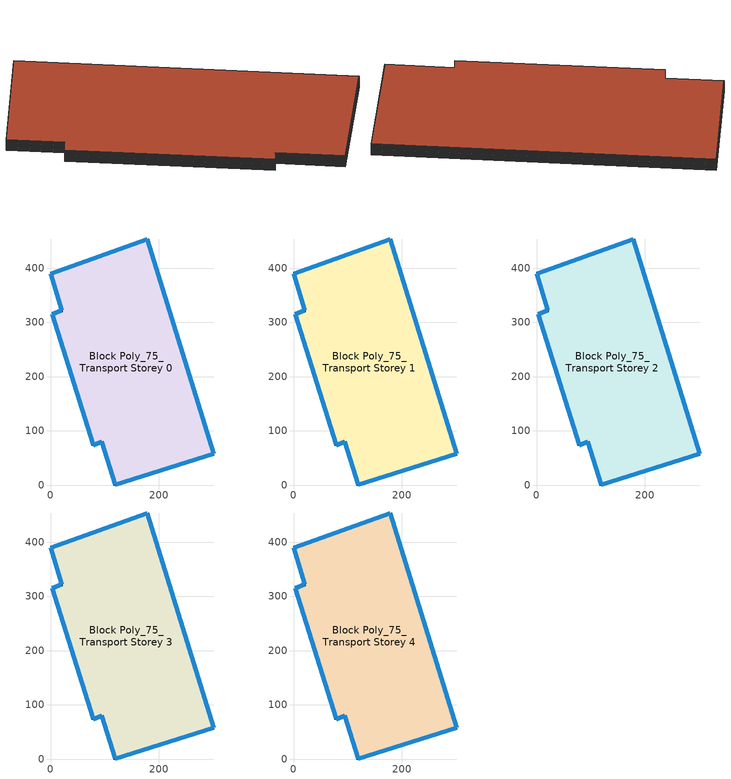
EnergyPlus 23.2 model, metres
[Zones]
Block Poly_75_Transport Storey 0
 floor ground (HSCWZ_Public&Industrial_2005_FloorGround): 178.21,453.63 301.47,57.44 119.04,0 94.17,80.19 79.13,73.71 3.09,314.75 21.2,322.53 0,389.72 z0
 wall outside (HSCWZ_Public&Industrial_2005_ExtWall): 94.17,80.19 119.04,0 301.47,57.44 178.21,453.63 0,389.72 21.2,322.53 3.09,314.75 79.13,73.71 94.17,80.19 z0:3
 window (HSCWZ_Public&Industrial_2005_Win): 94.18,80.15 119.03,0.04 / 119.13,0.03 301.38,57.41 / 301.41,57.64 178.27,453.43 / 178.12,453.6 0.09,389.75 / 0.01,389.68 21.19,322.57 / 21.19,322.53 3.1,314.75 / 3.13,314.63 79.09,73.83 / 79.14,73.71 94.16,80.19 z0.98:2.02
Block Poly_75_Transport Storey 1
 floor to Block Poly_75_Transport Storey 0 (HSCWZ_Public&Industrial_2005_FloorSlab): 178.21,453.63 301.47,57.44 119.04,0 94.17,80.19 79.13,73.71 3.09,314.75 21.2,322.53 0,389.72 z3
 wall outside (HSCWZ_Public&Industrial_2005_ExtWall): 94.17,80.19 119.04,0 301.47,57.44 178.21,453.63 0,389.72 21.2,322.53 3.09,314.75 79.13,73.71 94.17,80.19 z3:6
 window (HSCWZ_Public&Industrial_2005_Win): 94.18,80.15 119.03,0.04 / 119.13,0.03 301.38,57.41 / 301.41,57.64 178.27,453.43 / 178.12,453.6 0.09,389.75 / 0.01,389.68 21.19,322.57 / 21.19,322.53 3.1,314.75 / 3.13,314.63 79.09,73.83 / 79.14,73.71 94.16,80.19 z3.98:5.03
Block Poly_75_Transport Storey 2
 floor to Block Poly_75_Transport Storey 1 (HSCWZ_Public&Industrial_2005_FloorSlab): 178.21,453.63 301.47,57.44 119.04,0 94.17,80.19 79.13,73.71 3.09,314.75 21.2,322.53 0,389.72 z6
 wall outside (HSCWZ_Public&Industrial_2005_ExtWall): 94.17,80.19 119.04,0 301.47,57.44 178.21,453.63 0,389.72 21.2,322.53 3.09,314.75 79.13,73.71 94.17,80.19 z6:9
 window (HSCWZ_Public&Industrial_2005_Win): 94.18,80.15 119.03,0.04 / 119.13,0.03 301.38,57.41 / 301.41,57.64 178.27,453.43 / 178.12,453.6 0.09,389.75 / 0.01,389.68 21.19,322.57 / 21.19,322.53 3.1,314.75 / 3.13,314.63 79.09,73.83 / 79.14,73.71 94.16,80.19 z6.97:8.03
Block Poly_75_Transport Storey 3
 floor to Block Poly_75_Transport Storey 2 (HSCWZ_Public&Industrial_2005_FloorSlab): 178.21,453.63 301.47,57.44 119.04,0 94.17,80.19 79.13,73.71 3.09,314.75 21.2,322.53 0,389.72 z9
 wall outside (HSCWZ_Public&Industrial_2005_ExtWall): 94.17,80.19 119.04,0 301.47,57.44 178.21,453.63 0,389.72 21.2,322.53 3.09,314.75 79.13,73.71 94.17,80.19 z9:12
 window (HSCWZ_Public&Industrial_2005_Win): 94.18,80.15 119.03,0.04 / 119.13,0.03 301.38,57.41 / 301.41,57.64 178.27,453.43 / 178.12,453.6 0.09,389.75 / 0.01,389.68 21.19,322.57 / 21.19,322.53 3.1,314.75 / 3.13,314.63 79.09,73.83 / 79.14,73.71 94.16,80.19 z9.97:11.03
Block Poly_75_Transport Storey 4
 floor to Block Poly_75_Transport Storey 3 (HSCWZ_Public&Industrial_2005_FloorSlab): 178.21,453.63 301.47,57.44 119.04,0 94.17,80.19 79.13,73.71 3.09,314.75 21.2,322.53 0,389.72 z12
 wall outside (HSCWZ_Public&Industrial_2005_ExtWall): 94.17,80.19 119.04,0 301.47,57.44 178.21,453.63 0,389.72 21.2,322.53 3.09,314.75 79.13,73.71 94.17,80.19 z12:15
 window (HSCWZ_Public&Industrial_2005_Win): 94.18,80.15 119.03,0.04 / 119.13,0.03 301.38,57.41 / 301.41,57.64 178.27,453.43 / 178.12,453.6 0.09,389.75 / 0.01,389.68 21.19,322.57 / 21.19,322.53 3.1,314.75 / 3.13,314.63 79.09,73.83 / 79.14,73.71 94.16,80.19 z12.97:14.03
 roof outside (HSCWZ_Public&Industrial_2005_Roof): 301.47,57.44 178.21,453.63 0,389.72 21.2,322.53 3.09,314.75 79.13,73.71 94.17,80.19 119.04,0 z15
[BUILDING]
shang4hai3shi4_Transport_6_1_2005: North Axis=0; Terrain=City; Loads Convergence Tolerance Value=0.04; Temperature Convergence Tolerance Value=0.4; Solar Distribution=FullExterior; Maximum Number of Warmup Days=25; Minimum Number of Warmup Days=1
[MATERIAL] Thermal Absorptance=0.9; Solar Absorptance=0.7; Visible Absorptance=0.7
Name | Roughness | Thickness | Conductivity | Density | Specific Heat
Concrete | MediumRough | 0.1 | 1.7 | 2240 | 900
Brick | MediumRough | 0.1 | 0.72 | 1920 | 840
Tile | Smooth | 0.02 | 1.3 | 2200 | 900
Gypsum | Smooth | 0.015 | 0.16 | 800 | 1090
AsphaltFelt | Smooth | 0.01 | 0.2 | 960 | 1000
Insulation 0.011 | Rough | 0.011 | 0.04 | 40 | 1500
Insulation 0.021 | Rough | 0.021 | 0.04 | 40 | 1500
Insulation 0.022 | Rough | 0.022 | 0.04 | 40 | 1500
Insulation 0.043 | Rough | 0.043 | 0.04 | 40 | 1500
[WINDOWMATERIAL:SIMPLEGLAZINGSYSTEM]
HSCWZ_Public&Industrial_2005_Win_material: UFactor=3.175; Solar Heat Gain Coefficient=0.485
[CONSTRUCTION]
HSCWZ_Public&Industrial_2005_FloorSlab: Tile, Concrete, Insulation 0.021, Concrete, Tile
HSCWZ_Public&Industrial_2005_FloorGround: Tile, Concrete, Gypsum, Insulation 0.043
HSCWZ_Public&Industrial_2005_Win: HSCWZ_Public&Industrial_2005_Win_material
HSCWZ_Public&Industrial_2005_Roof: AsphaltFelt, Concrete, Insulation 0.022
HSCWZ_Public&Industrial_2005_ExtWall: Brick, Concrete, Insulation 0.011
[ZONE] Type=1; Multiplier=1; Ceiling Height=autocalculate; Volume=autocalculate; Floor Area=autocalculate; Part of Total Floor Area=Yes
Block Poly_75_Transport Storey 0; Block Poly_75_Transport Storey 1; Block Poly_75_Transport Storey 2; Block Poly_75_Transport Storey 3; Block Poly_75_Transport Storey 4
[PEOPLE] Number of People Schedule=People_Schedule; Number of People Calculation Method=Area/Person; Floor Area per Person=0.83; Fraction Radiant=0.3; Sensible Heat Fraction=autocalculate; Activity Level Schedule=CN_GenericActivityLevel; Carbon Dioxide Generation Rate=3.82e-08; Enable ASHRAE 55 Comfort Warnings=No; Mean Radiant Temperature Calculation Type=ZoneAveraged; Clothing Insulation Calculation Method=ClothingInsulationSchedule; Cold Stress Temperature Threshold=15.56; Heat Stress Temperature Threshold=30
Name | Zone or ZoneList or Space or SpaceList
People_Block Poly_75_Transport Storey 0 | Block Poly_75_Transport Storey 0
People_Block Poly_75_Transport Storey 1 | Block Poly_75_Transport Storey 1
People_Block Poly_75_Transport Storey 2 | Block Poly_75_Transport Storey 2
People_Block Poly_75_Transport Storey 3 | Block Poly_75_Transport Storey 3
People_Block Poly_75_Transport Storey 4 | Block Poly_75_Transport Storey 4
[LIGHTS] Schedule=Lights_Schedule; Design Level Calculation Method=Watts/Area; Watts per Zone Floor Area=13; Return Air Fraction=0; Fraction Radiant=0; Fraction Visible=0; Fraction Replaceable=1; EndUse Subcategory=General; Return Air Fraction Calculated from Plenum Temperature=No; Return Air Fraction Function of Plenum Temperature Coefficient 1=0; Return Air Fraction Function of Plenum Temperature Coefficient 2=0
Name | Zone or ZoneList or Space or SpaceList
Lights_Block Poly_75_Transport Storey 0 | Block Poly_75_Transport Storey 0
Lights_Block Poly_75_Transport Storey 1 | Block Poly_75_Transport Storey 1
Lights_Block Poly_75_Transport Storey 2 | Block Poly_75_Transport Storey 2
Lights_Block Poly_75_Transport Storey 3 | Block Poly_75_Transport Storey 3
Lights_Block Poly_75_Transport Storey 4 | Block Poly_75_Transport Storey 4
[ELECTRICEQUIPMENT] Schedule=ElectricEquipment_Schedule; Design Level Calculation Method=Watts/Area; Watts per Zone Floor Area=20; Fraction Latent=0; Fraction Radiant=0; Fraction Lost=0; EndUse Subcategory=General
Name | Zone or ZoneList or Space or SpaceList
ElectricEquipment_Block Poly_75_Transport Storey 0 | Block Poly_75_Transport Storey 0
ElectricEquipment_Block Poly_75_Transport Storey 1 | Block Poly_75_Transport Storey 1
ElectricEquipment_Block Poly_75_Transport Storey 2 | Block Poly_75_Transport Storey 2
ElectricEquipment_Block Poly_75_Transport Storey 3 | Block Poly_75_Transport Storey 3
ElectricEquipment_Block Poly_75_Transport Storey 4 | Block Poly_75_Transport Storey 4
[ZONEINFILTRATION:DESIGNFLOWRATE] Schedule=AirEx_ConditionedTime_Schedule; Design Flow Rate Calculation Method=AirChanges/Hour; Air Changes per Hour=1; Constant Term Coefficient=1; Temperature Term Coefficient=0; Velocity Term Coefficient=0; Velocity Squared Term Coefficient=0
Name | Zone or ZoneList or Space or SpaceList
Infil 1 | Block Poly_75_Transport Storey 0
Infil 2 | Block Poly_75_Transport Storey 1
Infil 3 | Block Poly_75_Transport Storey 2
Infil 4 | Block Poly_75_Transport Storey 3
Infil 5 | Block Poly_75_Transport Storey 4
[HVACTEMPLATE:THERMOSTAT]
HVACTemp: Heating Setpoint Schedule=Heating_SP_Schedule; Cooling Setpoint Schedule=Cooling_SP_Schedule
[HVACTEMPLATE:ZONE:IDEALLOADSAIRSYSTEM] Template Thermostat=HVACTemp; System Availability Schedule=HVAC_ConditionedTime_Schedule; Maximum Heating Supply Air Temperature=50; Minimum Cooling Supply Air Temperature=13; Maximum Heating Supply Air Humidity Ratio=0.0156; Minimum Cooling Supply Air Humidity Ratio=0.0077; Heating Limit=NoLimit; Cooling Limit=NoLimit; Heating Availability Schedule=Heating_Period_Schedule; Cooling Availability Schedule=Cooling_Period_Schedule; Dehumidification Control Type=ConstantSensibleHeatRatio; Cooling Sensible Heat Ratio=0.7; Dehumidification Setpoint=60; Humidification Control Type=None; Humidification Setpoint=30; Outdoor Air Method=None; Outdoor Air Flow Rate per Person=0.00944; Outdoor Air Flow Rate per Zone Floor Area=0; Outdoor Air Flow Rate per Zone=0; Demand Controlled Ventilation Type=None; Outdoor Air Economizer Type=NoEconomizer; Heat Recovery Type=None; Sensible Heat Recovery Effectiveness=0.7; Latent Heat Recovery Effectiveness=0.65
Block Poly_75_Transport Storey 0; Block Poly_75_Transport Storey 1; Block Poly_75_Transport Storey 2; Block Poly_75_Transport Storey 3; Block Poly_75_Transport Storey 4
[SCHEDULE:COMPACT]
People_Schedule: Through: 12/31, For: Weekdays, Until: 05:00, 0.1, Until: 07:00, 0.4, Until: 09:00, 0.75, Until: 12:00, 0.6, Until: 15:00, 0.65, Until: 18:00, 0.7, Until: 21:00, 0.8, Until: 24:00, 0.25, For: AllOtherDays, Until: 05:00, 0.15, Until: 07:00, 0.5, Until: 09:00, 0.85, Until: 12:00, 0.8, Until: 15:00, 0.9, Until: 18:00, 0.95, Until: 21:00, 0.95, Until: 24:00, 0.5
Lights_Schedule: Through: 12/31, For: Weekdays, Until: 05:00, 0.1, Until: 07:00, 0.45, Until: 09:00, 0.85, Until: 12:00, 0.75, Until: 14:00, 0.8, Until: 17:00, 0.65, Until: 20:00, 0.9, Until: 22:00, 0.6, Until: 24:00, 0.25, For: AllOtherDays, Until: 24:00, 0.7
ElectricEquipment_Schedule: Through: 12/31, For: Weekdays, Until: 05:00, 0.15, Until: 07:00, 0.45, Until: 09:00, 0.85, Until: 12:00, 0.75, Until: 14:00, 0.8, Until: 17:00, 0.65, Until: 20:00, 0.9, Until: 22:00, 0.6, Until: 24:00, 0.25, For: AllOtherDays, Until: 24:00, 0.7
Heating_SP_Schedule: Through: 12/31, For: AllDays, Until: 05:00, 5, Until: 06:00, 12, Until: 22:00, 18, Until: 24:00, 12
Cooling_SP_Schedule: Through: 12/31, For: AllDays, Until: 05:00, 37, Until: 06:00, 28, Until: 22:00, 25, Until: 24:00, 28
Heating_Period_Schedule: Through: 04/15, For: AllDays, Until: 24:00, 1, Through: 11/01, For: AllDays, Until: 24:00, 0, Through: 12/31, For: AllDays, Until: 24:00, 1
Cooling_Period_Schedule: Through: 04/15, For: AllDays, Until: 24:00, 0, Through: 10/31, For: AllDays, Until: 24:00, 1, Through: 12/31, For: AllDays, Until: 24:00, 0
HVAC_ConditionedTime_Schedule: Through: 12/31, For: AllDays, Until: 01:00, 1, Until: 05:00, 0, Until: 24:00, 1
AirEx_ConditionedTime_Schedule: Through: 12/31, For: AllDays, Until: 01:00, 3, Until: 05:00, 0, Until: 24:00, 4
CN_GenericActivityLevel: Through: 12/31, For: Weekdays, Until: 08:00, 80, Until: 18:00, 120, Until: 24:00, 80, For: AllOtherDays, Until: 24:00, 80
